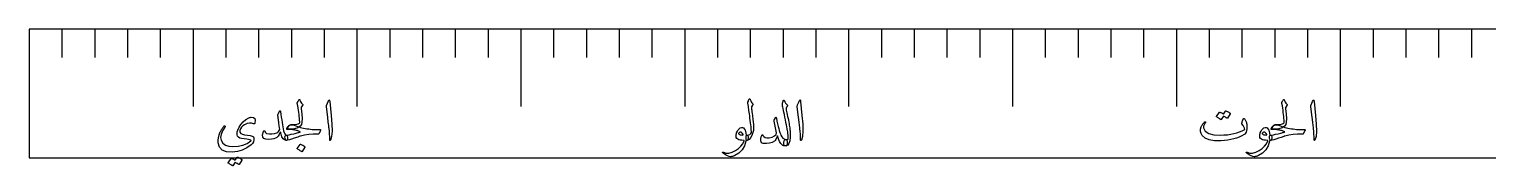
# Model space of a CAD drawing. Header units: millimetres. Extents: x 0 to 128, y 0 to 6.
# Drawn here: x 0 to 63.4, y -0.3 to 5.6 of the extents above; entities that cross this region are included whole.
import ezdxf

# ---------------------------------------------------------------- set-up
doc = ezdxf.new("R2010")
doc.units = ezdxf.units.MM
for name, color, linetype in [('CUT_OUTER', 1, 'Continuous'), ('ENGRAVE', 7, 'Continuous'), ('ENGRAVE_FINE', 8, 'Continuous'), ('TEXT', 5, 'Continuous')]:
    doc.layers.add(name, color=color, linetype=linetype)

msp = doc.modelspace()

# ---------------------------------------------------------------- linework, layer by layer
at = {"layer": 'CUT_OUTER'}
msp.add_lwpolyline([(0, 0), (128.177, 0), (128.177, 5.6), (0, 5.6)], close=True, dxfattribs=at)
at = {"layer": 'ENGRAVE'}
for points in [[(0, 5.6), (0, 2.24)], [(7.1209, 5.6), (7.1209, 2.24)], [(14.2419, 5.6), (14.2419, 2.24)], [(21.3628, 5.6), (21.3628, 2.24)], [(28.4838, 5.6), (28.4838, 2.24)], [(35.6047, 5.6), (35.6047, 2.24)], [(42.7257, 5.6), (42.7257, 2.24)], [(49.8466, 5.6), (49.8466, 2.24)], [(56.9675, 5.6), (56.9675, 2.24)]]:
    msp.add_lwpolyline(points, dxfattribs=at)
at = {"layer": 'ENGRAVE_FINE'}
for points in [[(1.4242, 5.6), (1.4242, 4.368)], [(2.8484, 5.6), (2.8484, 4.368)], [(4.2726, 5.6), (4.2726, 4.368)], [(5.6968, 5.6), (5.6968, 4.368)], [(8.5451, 5.6), (8.5451, 4.368)], [(9.9693, 5.6), (9.9693, 4.368)], [(11.3935, 5.6), (11.3935, 4.368)], [(12.8177, 5.6), (12.8177, 4.368)], [(15.6661, 5.6), (15.6661, 4.368)], [(17.0903, 5.6), (17.0903, 4.368)], [(18.5145, 5.6), (18.5145, 4.368)], [(19.9386, 5.6), (19.9386, 4.368)], [(22.787, 5.6), (22.787, 4.368)], [(24.2112, 5.6), (24.2112, 4.368)], [(25.6354, 5.6), (25.6354, 4.368)], [(27.0596, 5.6), (27.0596, 4.368)], [(29.908, 5.6), (29.908, 4.368)], [(31.3322, 5.6), (31.3322, 4.368)], [(32.7563, 5.6), (32.7563, 4.368)], [(34.1805, 5.6), (34.1805, 4.368)], [(37.0289, 5.6), (37.0289, 4.368)], [(38.4531, 5.6), (38.4531, 4.368)], [(39.8773, 5.6), (39.8773, 4.368)], [(41.3015, 5.6), (41.3015, 4.368)], [(44.1498, 5.6), (44.1498, 4.368)], [(45.574, 5.6), (45.574, 4.368)], [(46.9982, 5.6), (46.9982, 4.368)], [(48.4224, 5.6), (48.4224, 4.368)], [(51.2708, 5.6), (51.2708, 4.368)], [(52.695, 5.6), (52.695, 4.368)], [(54.1192, 5.6), (54.1192, 4.368)], [(55.5434, 5.6), (55.5434, 4.368)], [(58.3917, 5.6), (58.3917, 4.368)], [(59.8159, 5.6), (59.8159, 4.368)], [(61.2401, 5.6), (61.2401, 4.368)], [(62.6643, 5.6), (62.6643, 4.368)]]:
    msp.add_lwpolyline(points, dxfattribs=at)
at = {"layer": 'TEXT'}
for points in [[(11.7575, 1.5759), (11.7519, 1.6487), (11.7452, 1.7252), (11.7374, 1.8055), (11.7284, 1.8895), (11.7182, 1.9777), (11.7066, 2.0704), (11.6936, 2.1674), (11.6791, 2.2689), (11.6488, 2.3726), (11.6485, 2.3862), (11.65, 2.3991), (11.6535, 2.4115), (11.6589, 2.4232), (11.6621, 2.4292), (11.6668, 2.4371), (11.6729, 2.4469), (11.6804, 2.4586), (11.6892, 2.4723), (11.699, 2.4883), (11.71, 2.5065), (11.7221, 2.5269), (11.7264, 2.5335), (11.7316, 2.5382), (11.7378, 2.5411), (11.7449, 2.542), (11.7507, 2.5408), (11.7556, 2.537), (11.7596, 2.5307), (11.7626, 2.5218), (11.78, 2.472), (11.8043, 2.4238), (11.8356, 2.3772), (11.8739, 2.3321), (11.8835, 2.3195), (11.8871, 2.3068), (11.8848, 2.2942), (11.8764, 2.2815), (11.8233, 2.2082), (11.819, 2.1992), (11.8163, 2.1873), (11.8152, 2.1726), (11.8157, 2.1551), (11.8438, 1.9076), (11.8549, 1.7087), (11.8489, 1.5586), (11.8258, 1.4571), (11.768, 1.3747), (11.6677, 1.3123), (11.5252, 1.2698), (11.3402, 1.2472), (11.2716, 1.251), (11.2378, 1.2725), (11.2388, 1.3117), (11.2745, 1.3686), (11.2807, 1.3761), (11.2868, 1.3834), (11.2927, 1.3906), (11.2985, 1.3977), (11.3041, 1.4045), (11.3096, 1.4112), (11.3149, 1.4178), (11.32, 1.4242), (11.3326, 1.4364), (11.3478, 1.4451), (11.3655, 1.4503), (11.3858, 1.452), (11.4765, 1.4549), (11.5565, 1.4609), (11.6257, 1.47), (11.6842, 1.4824), (11.7172, 1.4949), (11.7404, 1.5146), (11.7539, 1.5416), (11.7575, 1.5759)], [(31.2299, 2.4308), (31.247, 2.472), (31.2602, 2.5047), (31.2697, 2.5289), (31.2754, 2.5446), (31.2798, 2.5545), (31.2855, 2.5616), (31.2925, 2.5659), (31.3007, 2.5673), (31.31, 2.5657), (31.3178, 2.561), (31.3239, 2.5531), (31.3285, 2.542), (31.3496, 2.4878), (31.3747, 2.439), (31.4039, 2.3955), (31.4373, 2.3574), (31.4466, 2.3452), (31.4493, 2.3315), (31.4453, 2.3162), (31.4347, 2.2993), (31.3791, 2.2209), (31.3829, 2.1858), (31.3867, 2.1513), (31.3905, 2.1175), (31.3943, 2.0843), (31.3981, 2.0517), (31.4019, 2.0198), (31.4057, 1.9885), (31.4095, 1.9578), (31.4444, 1.6739), (31.4657, 1.452), (31.4735, 1.2921), (31.4676, 1.1941), (31.4199, 1.0162), (31.3576, 0.8849), (31.2808, 0.8), (31.1894, 0.7616), (31.1869, 0.7616), (31.1844, 0.7616), (31.1818, 0.7616), (31.1793, 0.7616), (31.1643, 0.7758), (31.1547, 0.8084), (31.1504, 0.8593), (31.1515, 0.9285), (31.1539, 0.9541), (31.161, 0.9728), (31.1728, 0.9845), (31.1894, 0.9892), (31.2536, 1.002), (31.307, 1.0253), (31.3497, 1.0589), (31.3816, 1.103), (31.3795, 1.156), (31.3756, 1.2162), (31.37, 1.2837), (31.3627, 1.3585), (31.3537, 1.4402), (31.3434, 1.5285), (31.3316, 1.6235), (31.3184, 1.7252), (31.3062, 1.8251), (31.295, 1.9148), (31.2847, 1.9945), (31.2754, 2.0641), (31.2674, 2.1235), (31.2609, 2.1728), (31.256, 2.212), (31.2527, 2.2411), (31.2274, 2.3852), (31.2266, 2.3995), (31.2267, 2.4118), (31.2278, 2.4222), (31.2299, 2.4308)], [(54.5287, 1.5759), (54.5231, 1.6487), (54.5164, 1.7252), (54.5085, 1.8055), (54.4996, 1.8895), (54.4894, 1.9777), (54.4778, 2.0704), (54.4648, 2.1674), (54.4503, 2.2689), (54.42, 2.3726), (54.4196, 2.3862), (54.4212, 2.3991), (54.4247, 2.4115), (54.4301, 2.4232), (54.4333, 2.4292), (54.438, 2.4371), (54.4441, 2.4469), (54.4516, 2.4586), (54.4603, 2.4723), (54.4702, 2.4883), (54.4812, 2.5065), (54.4933, 2.5269), (54.4976, 2.5335), (54.5028, 2.5382), (54.5089, 2.5411), (54.5161, 2.542), (54.5219, 2.5408), (54.5268, 2.537), (54.5308, 2.5307), (54.5338, 2.5218), (54.5511, 2.472), (54.5755, 2.4238), (54.6068, 2.3772), (54.645, 2.3321), (54.6547, 2.3195), (54.6583, 2.3068), (54.6559, 2.2942), (54.6476, 2.2815), (54.5945, 2.2082), (54.5902, 2.1992), (54.5875, 2.1873), (54.5864, 2.1726), (54.5869, 2.1551), (54.615, 1.9076), (54.6261, 1.7087), (54.6201, 1.5586), (54.597, 1.4571), (54.5391, 1.3747), (54.4389, 1.3123), (54.2963, 1.2698), (54.1114, 1.2472), (54.0428, 1.251), (54.009, 1.2725), (54.0099, 1.3117), (54.0457, 1.3686), (54.0519, 1.3761), (54.058, 1.3834), (54.0639, 1.3906), (54.0697, 1.3977), (54.0753, 1.4045), (54.0807, 1.4112), (54.086, 1.4178), (54.0912, 1.4242), (54.1038, 1.4364), (54.119, 1.4451), (54.1367, 1.4503), (54.1569, 1.452), (54.2477, 1.4549), (54.3276, 1.4609), (54.3969, 1.47), (54.4554, 1.4824), (54.4884, 1.4949), (54.5116, 1.5146), (54.5251, 1.5416), (54.5287, 1.5759)], [(11.1708, 0.9892), (11.1891, 0.9804), (11.2037, 0.9665), (11.2144, 0.9475), (11.2214, 0.9235), (11.2259, 0.8937), (11.2271, 0.8653), (11.2247, 0.8381), (11.2188, 0.8122), (11.2101, 0.7901), (11.1992, 0.7742), (11.1861, 0.7648), (11.1708, 0.7616), (11.0951, 0.7826), (11.0323, 0.8356), (10.9825, 0.9205), (10.9457, 1.0373), (10.941, 1.0574), (10.9368, 1.0749), (10.9334, 1.0897), (10.9305, 1.1018), (10.9283, 1.1112), (10.9267, 1.1179), (10.9258, 1.1219), (10.9255, 1.1233), (10.9217, 1.1307), (10.9179, 1.1327), (10.9141, 1.1294), (10.9103, 1.1207), (10.8673, 1.0237), (10.8192, 0.9475), (10.7661, 0.8922), (10.708, 0.8577), (10.6236, 0.8311), (10.5246, 0.8147), (10.4111, 0.8084), (10.2831, 0.8122), (10.1976, 0.8386), (10.151, 0.9026), (10.1432, 1.0042), (10.1743, 1.1435), (10.1815, 1.1602), (10.1902, 1.1726), (10.2004, 1.1805), (10.2123, 1.1839), (10.224, 1.1828), (10.2338, 1.177), (10.2417, 1.1664), (10.2477, 1.1511), (10.2605, 1.1184), (10.2761, 1.0935), (10.2946, 1.0766), (10.316, 1.0676), (10.4356, 1.0493), (10.5493, 1.0474), (10.6569, 1.0619), (10.7586, 1.0929), (10.8027, 1.116), (10.8388, 1.1473), (10.8671, 1.1868), (10.8875, 1.2345), (10.8863, 1.2571), (10.8799, 1.3098), (10.8686, 1.3924), (10.8521, 1.5051), (10.8437, 1.5654), (10.8363, 1.6199), (10.8298, 1.6685), (10.8243, 1.7113), (10.8196, 1.7478), (10.8155, 1.778), (10.812, 1.8016), (10.8091, 1.8187), (10.8068, 1.845), (10.8072, 1.8681), (10.8106, 1.888), (10.8167, 1.9047), (10.8265, 1.9255), (10.8357, 1.9449), (10.8442, 1.9628), (10.8521, 1.9793), (10.8592, 1.9944), (10.8654, 2.0081), (10.8706, 2.0203), (10.8749, 2.0312), (10.8793, 2.0399), (10.885, 2.0457), (10.892, 2.0487), (10.9002, 2.0489), (10.9092, 2.0454), (10.916, 2.04), (10.9206, 2.0328), (10.9229, 2.0236), (10.9383, 1.8942), (10.9542, 1.7716), (10.9706, 1.6559), (10.9874, 1.5469), (11.0046, 1.4447), (11.0219, 1.3493), (11.0394, 1.2607), (11.057, 1.1789), (11.0783, 1.1025), (11.1044, 1.0455), (11.1352, 1.0077), (11.1708, 0.9892)], [(12.9917, 2.4561), (13.0159, 2.5028), (13.0353, 2.5193), (13.05, 2.5054), (13.06, 2.4611), (13.1181, 1.8415), (13.1528, 1.4612), (13.1605, 1.1574), (13.1414, 0.9301), (13.0954, 0.7793), (13.087, 0.767), (13.0796, 0.7603), (13.0731, 0.7594), (13.0676, 0.7641), (13.0631, 0.7716), (13.06, 0.7812), (13.0581, 0.7931), (13.0574, 0.8071), (13.0574, 0.9167), (13.0524, 1.0328), (13.0423, 1.1557), (13.0271, 1.2851), (13.0238, 1.3189), (13.0138, 1.4103), (12.9972, 1.5592), (12.974, 1.7656), (12.9183, 2.2234), (12.9171, 2.2477), (12.9183, 2.2702), (12.9221, 2.2907), (12.9285, 2.3094)], [(32.76, 2.4788), (32.7645, 2.491), (32.7707, 2.4997), (32.7785, 2.5049), (32.7878, 2.5066), (32.7962, 2.5052), (32.8036, 2.5009), (32.8101, 2.4938), (32.8156, 2.4839), (32.838, 2.4325), (32.8649, 2.3871), (32.8962, 2.3478), (32.9319, 2.3144), (32.9436, 2.2997), (32.9484, 2.2834), (32.9462, 2.2656), (32.937, 2.2461), (32.9306, 2.236), (32.924, 2.2259), (32.9173, 2.2158), (32.9104, 2.2057), (32.9036, 2.1956), (32.8968, 2.1854), (32.8903, 2.1753), (32.8839, 2.1652), (32.8853, 2.1407), (32.8972, 2.0723), (32.9194, 1.9599), (32.9522, 1.8036), (32.9703, 1.7177), (32.9869, 1.637), (33.002, 1.5615), (33.0154, 1.4912), (33.0271, 1.4263), (33.0369, 1.367), (33.0448, 1.3132), (33.0508, 1.2649), (33.0554, 1.2194), (33.059, 1.1738), (33.0617, 1.1283), (33.0634, 1.0828), (33.0642, 1.0371), (33.0641, 0.9911), (33.063, 0.9448), (33.0609, 0.8982), (33.0434, 0.7418), (33.0084, 0.6269), (32.9561, 0.5534), (32.8864, 0.5213), (32.852, 0.5204), (32.8245, 0.5302), (32.8039, 0.5507), (32.7903, 0.582), (32.7834, 0.6189), (32.7827, 0.656), (32.7884, 0.6935), (32.8004, 0.7313), (32.8165, 0.7662), (32.8346, 0.7901), (32.8545, 0.8029), (32.8763, 0.8046), (32.8931, 0.8034), (32.9082, 0.8024), (32.9216, 0.8015), (32.9332, 0.8008), (32.9432, 0.8006), (32.9519, 0.8011), (32.959, 0.8025), (32.9648, 0.8046), (32.9762, 0.8422), (32.98, 0.8994), (32.9762, 0.9763), (32.9648, 1.0727), (32.9561, 1.13), (32.9452, 1.1956), (32.9321, 1.2697), (32.9168, 1.3521), (32.8994, 1.4431), (32.8801, 1.5428), (32.8589, 1.6511), (32.8358, 1.7682), (32.8131, 1.8826), (32.7928, 1.9831), (32.7751, 2.0697), (32.76, 2.1425), (32.7475, 2.2013), (32.7378, 2.2461), (32.731, 2.2771), (32.7271, 2.2942), (32.7238, 2.3165), (32.7239, 2.3403), (32.7276, 2.3658), (32.7347, 2.3928), (32.7395, 2.4063), (32.7438, 2.4191), (32.7477, 2.431), (32.7511, 2.4421), (32.754, 2.4525), (32.7565, 2.4621), (32.7585, 2.4708), (32.76, 2.4788)], [(33.4479, 2.4561), (33.472, 2.5028), (33.4915, 2.5193), (33.5062, 2.5054), (33.5161, 2.4611), (33.5743, 1.8415), (33.6089, 1.4612), (33.6167, 1.1574), (33.5975, 0.9301), (33.5515, 0.7793), (33.5432, 0.767), (33.5357, 0.7603), (33.5293, 0.7594), (33.5237, 0.7641), (33.5193, 0.7716), (33.5161, 0.7812), (33.5142, 0.7931), (33.5136, 0.8071), (33.5136, 0.9167), (33.5086, 1.0328), (33.4984, 1.1557), (33.4833, 1.2851), (33.4799, 1.3189), (33.47, 1.4103), (33.4534, 1.5592), (33.4302, 1.7656), (33.3745, 2.2234), (33.3733, 2.2477), (33.3745, 2.2702), (33.3783, 2.2907), (33.3846, 2.3094)], [(51.9794, 2.0388), (51.9826, 2.0419), (51.987, 2.0438), (51.9927, 2.0445), (51.9997, 2.0438), (52.0246, 2.0345), (52.0487, 2.0242), (52.072, 2.013), (52.0945, 2.0008), (52.1164, 1.9875), (52.1378, 1.973), (52.1588, 1.9572), (52.1792, 1.9401), (52.1832, 1.9349), (52.1849, 1.9294), (52.1844, 1.9235), (52.1818, 1.9174), (52.0604, 1.7252), (52.057, 1.7226), (52.0521, 1.7226), (52.0457, 1.7252), (52.0376, 1.7302), (52.0321, 1.7349), (52.0231, 1.7413), (52.0106, 1.7494), (51.9946, 1.7593), (51.975, 1.7711), (51.9516, 1.7849), (51.9244, 1.8008), (51.8934, 1.8187), (51.7973, 1.6695), (51.7929, 1.6649), (51.7872, 1.6638), (51.7803, 1.6662), (51.7721, 1.6721), (51.7649, 1.6771), (51.7537, 1.6847), (51.7384, 1.6948), (51.7189, 1.7075), (51.6951, 1.7226), (51.6665, 1.7403), (51.6331, 1.7606), (51.595, 1.7833), (51.5911, 1.7871), (51.5893, 1.7909), (51.5898, 1.7947), (51.5925, 1.7985), (51.7164, 1.9831), (51.7196, 1.9863), (51.724, 1.9882), (51.7297, 1.9888), (51.7366, 1.9882), (51.7578, 1.9813), (51.7784, 1.9733), (51.7983, 1.9642), (51.8176, 1.954), (51.8362, 1.9429), (51.8542, 1.931), (51.8716, 1.9182), (51.8884, 1.9047)], [(55.7629, 2.4561), (55.7871, 2.5028), (55.8065, 2.5193), (55.8212, 2.5054), (55.8312, 2.4611), (55.8893, 1.8415), (55.9239, 1.4612), (55.9317, 1.1574), (55.9126, 0.9301), (55.8666, 0.7793), (55.8582, 0.767), (55.8508, 0.7603), (55.8443, 0.7594), (55.8387, 0.7641), (55.8343, 0.7716), (55.8312, 0.7812), (55.8293, 0.7931), (55.8286, 0.8071), (55.8286, 0.9167), (55.8236, 1.0328), (55.8134, 1.1557), (55.7983, 1.2851), (55.795, 1.3189), (55.785, 1.4103), (55.7684, 1.5592), (55.7452, 1.7656), (55.6895, 2.2234), (55.6883, 2.2477), (55.6895, 2.2702), (55.6933, 2.2907), (55.6996, 2.3094)], [(9.7444, 1.49), (9.6625, 1.5173), (9.5712, 1.5184), (9.4703, 1.4933), (9.36, 1.4419), (9.29, 1.3929), (9.2316, 1.3344), (9.185, 1.2665), (9.1501, 1.189), (9.1466, 1.1735), (9.1463, 1.1574), (9.1491, 1.1406), (9.1551, 1.1233), (9.1953, 1.0692), (9.2626, 1.0284), (9.3572, 1.0009), (9.4789, 0.9867), (9.599, 0.9739), (9.6862, 0.9506), (9.7406, 0.917), (9.7621, 0.8729), (9.7645, 0.7806), (9.7463, 0.6984), (9.7076, 0.6263), (9.6483, 0.5643), (9.4601, 0.4358), (9.2595, 0.3411), (9.0466, 0.2803), (8.8213, 0.2533), (8.5754, 0.2703), (8.3914, 0.3443), (8.2694, 0.4752), (8.2093, 0.663), (8.2058, 0.766), (8.2207, 0.8779), (8.2539, 0.9987), (8.3054, 1.1283), (8.3233, 1.1643), (8.3417, 1.1991), (8.3606, 1.2326), (8.38, 1.2649), (8.4, 1.296), (8.4208, 1.3262), (8.4424, 1.3554), (8.4647, 1.3837), (8.4767, 1.3954), (8.4875, 1.4002), (8.497, 1.398), (8.5052, 1.3888), (8.5098, 1.3774), (8.5109, 1.366), (8.5085, 1.3547), (8.5027, 1.3433), (8.3986, 1.1757), (8.337, 1.0246), (8.3177, 0.8899), (8.3408, 0.7717), (8.4151, 0.6472), (8.5242, 0.5593), (8.668, 0.5081), (8.8466, 0.4935), (9.0755, 0.5117), (9.2816, 0.5586), (9.465, 0.6344), (9.6255, 0.7388), (9.6352, 0.7477), (9.6388, 0.7565), (9.6365, 0.7654), (9.6281, 0.7742), (9.5941, 0.7907), (9.5351, 0.8046), (9.4512, 0.816), (9.3423, 0.8248), (9.2315, 0.8384), (9.1469, 0.864), (9.0886, 0.9016), (9.0565, 0.9513), (9.0417, 1.0096), (9.0375, 1.0708), (9.0442, 1.1348), (9.0616, 1.2017), (9.118, 1.333), (9.1962, 1.4539), (9.2963, 1.5644), (9.4182, 1.6645), (9.4506, 1.6882), (9.482, 1.7087), (9.5125, 1.7261), (9.5421, 1.7403), (9.5705, 1.7516), (9.5977, 1.7599), (9.6236, 1.7655), (9.6483, 1.7682), (9.7447, 1.7591), (9.8038, 1.7169), (9.8257, 1.6415), (9.8102, 1.533), (9.7985, 1.5037), (9.7836, 1.4868), (9.7656, 1.4822), (9.7444, 1.49)], [(11.5931, 1.3939), (11.6538, 1.3708), (11.7171, 1.3496), (11.7828, 1.3303), (11.8511, 1.3129), (11.9216, 1.2973), (11.994, 1.2832), (12.0683, 1.2707), (12.1445, 1.2598), (12.2916, 1.2423), (12.422, 1.2326), (12.5357, 1.2309), (12.6326, 1.2371), (12.643, 1.2371), (12.6515, 1.2345), (12.6582, 1.2295), (12.6629, 1.2219), (12.6656, 1.2129), (12.6661, 1.2035), (12.6643, 1.1939), (12.6604, 1.1839), (12.5845, 1.0499), (12.5771, 1.0392), (12.5674, 1.0322), (12.5556, 1.029), (12.5415, 1.0297), (12.3397, 1.0332), (12.1464, 1.0208), (11.9616, 0.9927), (11.7853, 0.9487), (11.7755, 0.9461), (11.7588, 0.9408), (11.7351, 0.9329), (11.7044, 0.9222), (11.6668, 0.9088), (11.6222, 0.8928), (11.5707, 0.8741), (11.5122, 0.8526), (11.3989, 0.8128), (11.3042, 0.7844), (11.2282, 0.7673), (11.1708, 0.7616), (11.1562, 0.767), (11.143, 0.7831), (11.131, 0.81), (11.1202, 0.8476), (11.114, 0.9086), (11.1208, 0.9525), (11.1406, 0.9794), (11.1733, 0.9892), (11.2231, 0.9943), (11.2941, 1.0069), (11.3862, 1.0271), (11.4996, 1.055), (11.5567, 1.0693), (11.6067, 1.0818), (11.6496, 1.0927), (11.6854, 1.1018), (11.714, 1.1091), (11.7351, 1.1147), (11.7487, 1.1186), (11.755, 1.1207), (11.7574, 1.1219), (11.7594, 1.1229), (11.7612, 1.1238), (11.7626, 1.1245), (11.7638, 1.1251), (11.7651, 1.1255), (11.7664, 1.1257), (11.7676, 1.1258), (11.7754, 1.1296), (11.7784, 1.1334), (11.7766, 1.1372), (11.7702, 1.141), (11.7416, 1.1543), (11.7114, 1.1666), (11.6796, 1.1777), (11.6462, 1.1877), (11.6113, 1.1968), (11.5748, 1.2051), (11.5367, 1.2126), (11.497, 1.2194), (11.4581, 1.2252), (11.4196, 1.2301), (11.3816, 1.2341), (11.344, 1.2371), (11.3073, 1.239), (11.2716, 1.2396), (11.2371, 1.239), (11.2037, 1.2371), (11.195, 1.2382), (11.1891, 1.2415), (11.1861, 1.247), (11.186, 1.2548), (11.1902, 1.2685), (11.1954, 1.2819), (11.2016, 1.2951), (11.2087, 1.3079), (11.2166, 1.3207), (11.2252, 1.3338), (11.2343, 1.3472), (11.2441, 1.361), (11.2656, 1.3871), (11.2871, 1.4071), (11.3086, 1.4212), (11.3301, 1.4293), (11.3845, 1.4365), (11.4464, 1.4331), (11.516, 1.4188), (11.5931, 1.3939)], [(31.1389, 0.7338), (31.0796, 0.5256), (30.9802, 0.3513), (30.8406, 0.2107), (30.6609, 0.1041), (30.6357, 0.0932), (30.6109, 0.0835), (30.5864, 0.0749), (30.5622, 0.0674), (30.5385, 0.0611), (30.5154, 0.0563), (30.493, 0.0529), (30.4712, 0.0509), (30.4168, 0.0587), (30.3447, 0.087), (30.255, 0.1358), (30.1475, 0.2052), (30.1359, 0.2152), (30.1291, 0.2248), (30.1271, 0.2341), (30.1298, 0.2431), (30.1358, 0.2501), (30.1437, 0.2533), (30.1535, 0.2526), (30.1652, 0.2482), (30.2769, 0.212), (30.4023, 0.2122), (30.5412, 0.2487), (30.6937, 0.3215), (30.8183, 0.4061), (30.9214, 0.5055), (31.0029, 0.6198), (31.063, 0.749), (31.0625, 0.7535), (31.0611, 0.7572), (31.0587, 0.7599), (31.0554, 0.7616), (30.9683, 0.7667), (30.8942, 0.7768), (30.833, 0.7919), (30.7848, 0.8122), (30.7475, 0.8435), (30.7241, 0.8868), (30.7146, 0.9421), (30.719, 1.0094), (30.7205, 1.0184), (30.7222, 1.0275), (30.7242, 1.0367), (30.7266, 1.0461), (30.7293, 1.0558), (30.7323, 1.066), (30.7356, 1.0767), (30.7393, 1.0878), (30.769, 1.1601), (30.805, 1.22), (30.8474, 1.2676), (30.8961, 1.3028), (30.9459, 1.3221), (30.9915, 1.3218), (31.0331, 1.3019), (31.0706, 1.2623), (31.1033, 1.2073), (31.1281, 1.1435), (31.145, 1.0708), (31.154, 0.9892), (31.159, 0.9893), (31.1638, 0.9895), (31.1685, 0.9899), (31.173, 0.9905), (31.1775, 0.991), (31.1822, 0.9914), (31.187, 0.9917), (31.192, 0.9917), (31.209, 0.9881), (31.2223, 0.9772), (31.2318, 0.959), (31.2375, 0.9336), (31.2399, 0.9056), (31.2394, 0.8773), (31.2361, 0.8487), (31.2299, 0.8198), (31.2218, 0.7943), (31.2128, 0.7761), (31.2029, 0.7652), (31.192, 0.7616), (31.1439, 0.7616), (31.1436, 0.757), (31.1426, 0.7509), (31.1411, 0.7431), (31.1389, 0.7338)], [(32.8839, 0.5188), (32.8328, 0.5218), (32.7884, 0.5308), (32.7506, 0.5458), (32.7195, 0.5669), (32.6618, 0.6302), (32.6076, 0.7167), (32.5568, 0.8262), (32.5096, 0.9589), (32.4769, 0.8741), (32.4445, 0.8071), (32.4124, 0.7578), (32.3806, 0.7262), (32.282, 0.6736), (32.1682, 0.6396), (32.0392, 0.6242), (31.895, 0.6276), (31.8543, 0.6374), (31.823, 0.6592), (31.8011, 0.693), (31.7888, 0.7388), (31.7855, 0.7927), (31.7907, 0.8507), (31.8045, 0.9129), (31.8267, 0.9791), (31.8312, 0.9881), (31.8369, 0.9949), (31.8438, 0.9995), (31.852, 1.0019), (31.8625, 1.0015), (31.871, 0.9981), (31.8776, 0.9914), (31.8824, 0.9816), (31.9211, 0.9249), (31.9791, 0.8887), (32.0564, 0.873), (32.153, 0.8779), (32.287, 0.9088), (32.3857, 0.9557), (32.4489, 1.0188), (32.4767, 1.098), (32.373, 1.5937), (32.3695, 1.6164), (32.3692, 1.6366), (32.3721, 1.6543), (32.3781, 1.6695), (32.4211, 1.7454), (32.4272, 1.7554), (32.4331, 1.7625), (32.4386, 1.7667), (32.4438, 1.7682), (32.4509, 1.7644), (32.4571, 1.7555), (32.4623, 1.7416), (32.4666, 1.7226), (32.4918, 1.5961), (32.5169, 1.4795), (32.5418, 1.3729), (32.5665, 1.2763), (32.5908, 1.1896), (32.6142, 1.1128), (32.6369, 1.046), (32.6588, 0.9892), (32.6991, 0.916), (32.7492, 0.8609), (32.8091, 0.8237), (32.8788, 0.8046), (32.8984, 0.798), (32.9142, 0.7831), (32.9262, 0.76), (32.9345, 0.7287), (32.9367, 0.7122), (32.9383, 0.6955), (32.9392, 0.6787), (32.9395, 0.6617), (32.9389, 0.6446), (32.937, 0.6272), (32.9338, 0.6098), (32.9294, 0.5922), (32.919, 0.5601), (32.9079, 0.5371), (32.8962, 0.5234), (32.8839, 0.5188)], [(52.8039, 1.7024), (52.8209, 1.6811), (52.8365, 1.6575), (52.8506, 1.6317), (52.8633, 1.6038), (52.8746, 1.5737), (52.8845, 1.5418), (52.893, 1.508), (52.9, 1.4723), (52.9092, 1.4005), (52.9114, 1.3294), (52.9066, 1.2589), (52.8949, 1.189), (52.8772, 1.1267), (52.8545, 1.0765), (52.8267, 1.0382), (52.7938, 1.012), (52.6895, 0.9568), (52.5788, 0.9077), (52.4618, 0.8645), (52.3386, 0.8274), (52.2089, 0.7965), (52.073, 0.7723), (51.9308, 0.7548), (51.7822, 0.7439), (51.5037, 0.7467), (51.2751, 0.7856), (51.0965, 0.8605), (50.9678, 0.9715), (50.915, 1.0583), (50.8907, 1.1517), (50.8948, 1.2518), (50.9274, 1.3585), (50.9383, 1.3815), (50.9511, 1.4049), (50.9655, 1.4289), (50.9817, 1.4533), (50.9997, 1.4782), (51.0194, 1.5036), (51.0408, 1.5294), (51.0639, 1.5557), (51.0717, 1.5631), (51.0797, 1.5677), (51.0881, 1.5695), (51.0968, 1.5684), (51.1027, 1.5661), (51.1076, 1.562), (51.1115, 1.556), (51.1145, 1.5481), (51.1159, 1.5407), (51.1151, 1.5336), (51.1121, 1.5268), (51.1069, 1.5203), (51.0853, 1.4945), (51.0658, 1.4678), (51.0486, 1.4402), (51.0336, 1.4116), (51.0233, 1.3842), (51.0178, 1.3578), (51.017, 1.3324), (51.0209, 1.3079), (51.1, 1.1648), (51.2485, 1.0645), (51.4667, 1.0068), (51.7544, 0.9917), (51.9125, 0.9978), (52.0632, 1.011), (52.2065, 1.0313), (52.3424, 1.0588), (52.4709, 1.0933), (52.5924, 1.1349), (52.7068, 1.1837), (52.814, 1.2396), (52.8036, 1.2917), (52.7799, 1.3496), (52.7429, 1.4131), (52.6926, 1.4824), (52.691, 1.489), (52.6914, 1.5013), (52.6936, 1.5194), (52.6977, 1.5431), (52.6988, 1.5454), (52.6996, 1.5475), (52.7001, 1.5492), (52.7002, 1.5507), (52.7084, 1.5829), (52.7204, 1.6189), (52.7362, 1.6588), (52.7558, 1.7024), (52.7645, 1.7157), (52.7754, 1.7201), (52.7886, 1.7157), (52.8039, 1.7024)], [(53.8914, 0.7338), (53.8321, 0.5256), (53.7327, 0.3513), (53.5931, 0.2107), (53.4134, 0.1041), (53.3883, 0.0932), (53.3634, 0.0835), (53.3389, 0.0749), (53.3148, 0.0674), (53.2911, 0.0611), (53.268, 0.0563), (53.2455, 0.0529), (53.2237, 0.0509), (53.1693, 0.0587), (53.0973, 0.087), (53.0075, 0.1358), (52.9, 0.2052), (52.8885, 0.2152), (52.8817, 0.2248), (52.8796, 0.2341), (52.8823, 0.2431), (52.8883, 0.2501), (52.8962, 0.2533), (52.906, 0.2526), (52.9177, 0.2482), (53.0295, 0.212), (53.1548, 0.2122), (53.2937, 0.2487), (53.4463, 0.3215), (53.5708, 0.4061), (53.6739, 0.5055), (53.7554, 0.6198), (53.8155, 0.749), (53.815, 0.7535), (53.8136, 0.7572), (53.8112, 0.7599), (53.8079, 0.7616), (53.7208, 0.7667), (53.6467, 0.7768), (53.5855, 0.7919), (53.5373, 0.8122), (53.5, 0.8435), (53.4766, 0.8868), (53.4671, 0.9421), (53.4716, 1.0094), (53.473, 1.0184), (53.4747, 1.0275), (53.4768, 1.0367), (53.4792, 1.0461), (53.4818, 1.0558), (53.4848, 1.066), (53.4882, 1.0767), (53.4918, 1.0878), (53.5215, 1.1601), (53.5576, 1.22), (53.5999, 1.2676), (53.6486, 1.3028), (53.6984, 1.3221), (53.7441, 1.3218), (53.7856, 1.3019), (53.8231, 1.2623), (53.8558, 1.2073), (53.8806, 1.1435), (53.8975, 1.0708), (53.9066, 0.9892), (53.9115, 0.9893), (53.9164, 0.9895), (53.921, 0.9899), (53.9255, 0.9905), (53.93, 0.991), (53.9347, 0.9914), (53.9395, 0.9917), (53.9445, 0.9917), (53.9616, 0.9881), (53.9748, 0.9772), (53.9843, 0.959), (53.99, 0.9336), (53.9924, 0.9056), (53.9919, 0.8773), (53.9886, 0.8487), (53.9824, 0.8198), (53.9744, 0.7943), (53.9654, 0.7761), (53.9554, 0.7652), (53.9445, 0.7616), (53.8964, 0.7616), (53.8961, 0.757), (53.8952, 0.7509), (53.8936, 0.7431), (53.8914, 0.7338)], [(54.3643, 1.3939), (54.425, 1.3708), (54.4882, 1.3496), (54.554, 1.3303), (54.6223, 1.3129), (54.6928, 1.2973), (54.7652, 1.2832), (54.8395, 1.2707), (54.9156, 1.2598), (55.0628, 1.2423), (55.1932, 1.2326), (55.3069, 1.2309), (55.4037, 1.2371), (55.4142, 1.2371), (55.4227, 1.2345), (55.4294, 1.2295), (55.4341, 1.2219), (55.4368, 1.2129), (55.4373, 1.2035), (55.4355, 1.1939), (55.4316, 1.1839), (55.3557, 1.0499), (55.3483, 1.0392), (55.3386, 1.0322), (55.3268, 1.029), (55.3127, 1.0297), (55.1109, 1.0332), (54.9175, 1.0208), (54.7328, 0.9927), (54.5565, 0.9487), (54.5467, 0.9461), (54.53, 0.9408), (54.5063, 0.9329), (54.4756, 0.9222), (54.438, 0.9088), (54.3934, 0.8928), (54.3419, 0.8741), (54.2834, 0.8526), (54.1701, 0.8128), (54.0754, 0.7844), (53.9993, 0.7673), (53.942, 0.7616), (53.9274, 0.767), (53.9141, 0.7831), (53.9021, 0.81), (53.8914, 0.8476), (53.8852, 0.9086), (53.892, 0.9525), (53.9118, 0.9794), (53.9445, 0.9892), (53.9943, 0.9943), (54.0653, 1.0069), (54.1574, 1.0271), (54.2707, 1.055), (54.3279, 1.0693), (54.3779, 1.0818), (54.4208, 1.0927), (54.4566, 1.1018), (54.4852, 1.1091), (54.5063, 1.1147), (54.5199, 1.1186), (54.5262, 1.1207), (54.5285, 1.1219), (54.5306, 1.1229), (54.5323, 1.1238), (54.5338, 1.1245), (54.535, 1.1251), (54.5363, 1.1255), (54.5376, 1.1257), (54.5388, 1.1258), (54.5466, 1.1296), (54.5496, 1.1334), (54.5478, 1.1372), (54.5413, 1.141), (54.5127, 1.1543), (54.4825, 1.1666), (54.4508, 1.1777), (54.4174, 1.1877), (54.3825, 1.1968), (54.346, 1.2051), (54.3079, 1.2126), (54.2682, 1.2194), (54.2292, 1.2252), (54.1908, 1.2301), (54.1527, 1.2341), (54.1152, 1.2371), (54.0785, 1.239), (54.0428, 1.2396), (54.0083, 1.239), (53.9748, 1.2371), (53.9661, 1.2382), (53.9603, 1.2415), (53.9573, 1.247), (53.9571, 1.2548), (53.9614, 1.2685), (53.9666, 1.2819), (53.9728, 1.2951), (53.9799, 1.3079), (53.9878, 1.3207), (53.9963, 1.3338), (54.0055, 1.3472), (54.0153, 1.361), (54.0368, 1.3871), (54.0583, 1.4071), (54.0798, 1.4212), (54.1013, 1.4293), (54.1557, 1.4365), (54.2176, 1.4331), (54.2872, 1.4188), (54.3643, 1.3939)], [(31.0175, 1.017), (30.9909, 1.0633), (30.9618, 1.0961), (30.9302, 1.1152), (30.8961, 1.1207), (30.8757, 1.1153), (30.8575, 1.1068), (30.8415, 1.0951), (30.8278, 1.0803), (30.8234, 1.0724), (30.8227, 1.0638), (30.8259, 1.0547), (30.8328, 1.0449), (30.8589, 1.0219), (30.8967, 1.0063), (30.9462, 0.9979), (31.0073, 0.9968), (31.0137, 0.9981), (31.0175, 1.0019), (31.0187, 1.0082), (31.0175, 1.017)], [(53.77, 1.017), (53.7434, 1.0633), (53.7144, 1.0961), (53.6827, 1.1152), (53.6486, 1.1207), (53.6282, 1.1153), (53.61, 1.1068), (53.5941, 1.0951), (53.5803, 1.0803), (53.5759, 1.0724), (53.5753, 1.0638), (53.5784, 1.0547), (53.5854, 1.0449), (53.6115, 1.0219), (53.6492, 1.0063), (53.6987, 0.9979), (53.7599, 0.9968), (53.7662, 0.9981), (53.77, 1.0019), (53.7713, 1.0082), (53.77, 1.017)], [(9.0363, 0.0307), (9.0394, 0.0339), (9.0439, 0.0358), (9.0496, 0.0364), (9.0565, 0.0358), (9.0814, 0.0264), (9.1055, 0.0162), (9.1288, 0.0049), (9.1514, -0.0072), (9.1732, -0.0205), (9.1947, -0.035), (9.2156, -0.0509), (9.2361, -0.0679), (9.24, -0.0731), (9.2418, -0.0787), (9.2413, -0.0845), (9.2386, -0.0907), (9.1172, -0.2829), (9.1139, -0.2854), (9.109, -0.2854), (9.1025, -0.2829), (9.0944, -0.2778), (9.0889, -0.2732), (9.0799, -0.2668), (9.0674, -0.2586), (9.0515, -0.2487), (9.0319, -0.237), (9.0085, -0.2231), (8.9813, -0.2073), (8.9503, -0.1893), (8.8542, -0.3385), (8.8498, -0.3431), (8.8441, -0.3442), (8.8371, -0.3418), (8.8289, -0.336), (8.8218, -0.3309), (8.8106, -0.3234), (8.7952, -0.3132), (8.7758, -0.3006), (8.7519, -0.2854), (8.7233, -0.2677), (8.69, -0.2475), (8.6519, -0.2247), (8.6479, -0.2209), (8.6462, -0.2171), (8.6467, -0.2133), (8.6493, -0.2095), (8.7733, -0.0249), (8.7764, -0.0218), (8.7808, -0.0199), (8.7865, -0.0192), (8.7935, -0.0199), (8.8147, -0.0267), (8.8352, -0.0347), (8.8551, -0.0438), (8.8744, -0.054), (8.8931, -0.0652), (8.9111, -0.0771), (8.9285, -0.0898), (8.9452, -0.1033)], [(11.7727, 0.5896), (11.7759, 0.5928), (11.7803, 0.5947), (11.786, 0.5953), (11.7929, 0.5947), (11.8421, 0.5748), (11.8884, 0.5504), (11.9319, 0.5217), (11.9725, 0.4885), (11.9764, 0.4834), (11.9782, 0.4783), (11.9777, 0.4733), (11.975, 0.4682), (11.8562, 0.276), (11.8517, 0.2714), (11.846, 0.2703), (11.8391, 0.2727), (11.8309, 0.2786), (11.8237, 0.2836), (11.8125, 0.2912), (11.7972, 0.3013), (11.7778, 0.314), (11.7539, 0.3291), (11.7253, 0.3468), (11.6919, 0.3671), (11.6538, 0.3898), (11.6488, 0.3936), (11.6462, 0.3974), (11.6462, 0.4012), (11.6488, 0.405)]]:
    msp.add_lwpolyline(points, close=True, dxfattribs=at)

doc.saveas('drawing.dxf')
